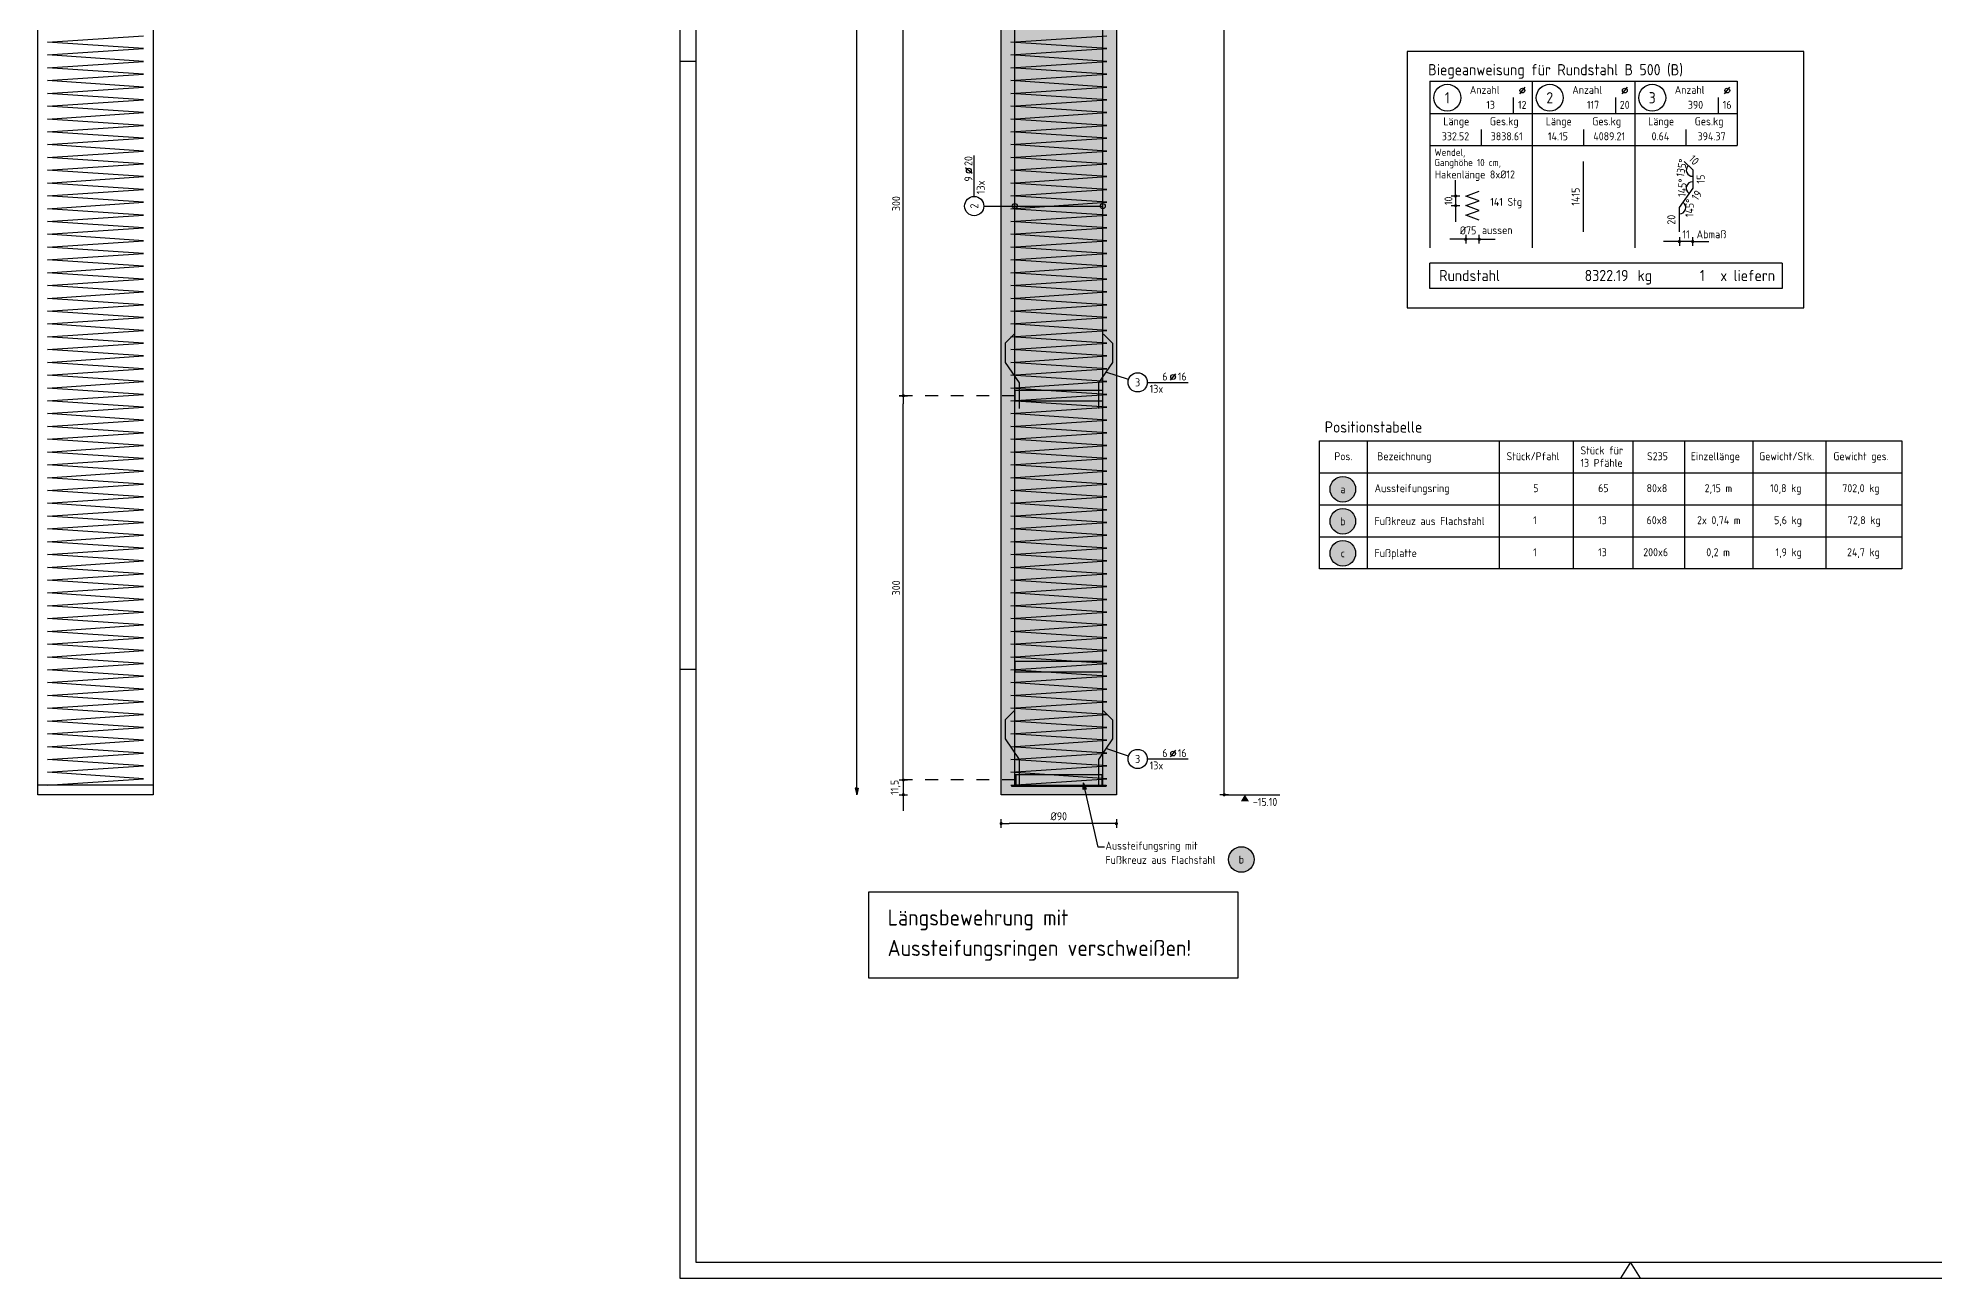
# Model space of a CAD drawing. Extents: x -3.7 to 22.5, y -2.1 to 21.6.
# Drawn here: x -3.71 to 11.1, y 0.57 to 10.25 of the extents above; entities that cross this region are included whole.
import ezdxf
from ezdxf.enums import TextEntityAlignment as Align

# ---------------------------------------------------------------- set-up
doc = ezdxf.new("R2010")
doc.units = 0
doc.header["$LTSCALE"] = 0.25
for name, pattern in [('AUSGEZOGEN', [1000.01, 1000, 0.01]), ('DASHDOT2', [0.5, 0.25, -0.125, 0, -0.125]), ('HIDDEN', [0.375, 0.25, -0.125])]:
    doc.linetypes.add(name, pattern=pattern)
for name, color, linetype in [('ACHSEN', 7, 'Continuous'), ('BETON', 7, 'Continuous'), ('grau_hell', 7, 'Continuous'), ('grau_mittel', 7, 'Continuous'), ('HILFE', 7, 'Continuous'), ('koten', 7, 'Continuous'), ('MASSE', 7, 'Continuous'), ('POS', 7, 'Continuous'), ('RAHMEN', 7, 'Continuous'), ('RND', 7, 'Continuous'), ('RND_BILD', 7, 'Continuous'), ('STAHL', 7, 'Continuous'), ('TEXT', 7, 'Continuous')]:
    doc.layers.add(name, color=color, linetype=linetype)
doc.styles.add('txt', font='isocp.shx')
doc.dimstyles.new('DOT_I', dxfattribs={"dimscale": 0.25, "dimtxt": 0.25, "dimasz": 0.25, "dimexe": 0.1, "dimexo": 0.3, "dimgap": 0.1, "dimtad": 1, "dimdec": 3, "dimzin": 3, "dimtxsty": 'txt', "dimblk": 'DOT', "dimblk1": 'DOT', "dimblk2": 'DOT', "dimsah": 1, "dimcen": 0.1, "dimse1": 1, "dimse2": 1, "dimazin": 0, "dimtfac": 1, "dimtdec": 4, "dimtix": 1, "dimtmove": 2, "dimatfit": 3, "dimfxl": 0, "dimtvp": 1, "dimtolj": 1, "dimtzin": 0, "dimarcsym": 0})

# ---------------------------------------------------------------- blocks, each defined once
blk = doc.blocks.new('DOT')
at = {"layer": 'MASSE', "color": 7, "linetype": 'Continuous'}
for p, q in [((0, 0), (-1, 0)), ((0, 0.54), (0, -0.54))]:
    blk.add_line(p, q, dxfattribs=at)
at = {"layer": 'MASSE', "color": 7, "linetype": 'Continuous', "const_width": 0.2}
blk.add_lwpolyline([(-0.1, 0, 1), (0.1, 0, 1)], format="xyb", close=True, dxfattribs=at)
blk = doc.blocks.new('*D21')
at = {"layer": 'Defpoints', "color": 0, "linetype": 'AUSGEZOGEN', "transparency": 16777216}
for p in [(5.558, 18.644), (5.558, 18.644), (5.558, 4.344)]:
    blk.add_point(p, dxfattribs=at)
at = {"layer": 'MASSE', "color": 0, "linetype": 'AUSGEZOGEN', "lineweight": -2, "transparency": 16777216}
blk.add_line((5.558, 4.407), (5.558, 18.582), dxfattribs=at)
at = {"layer": 'MASSE', "color": 0, "linetype": 'AUSGEZOGEN', "lineweight": -2, "transparency": 16777216, "xscale": 0.0625, "yscale": 0.0625, "zscale": 0.0625}
for p, rotation in [((5.558, 18.644), 90), ((5.558, 4.344), 270)]:
    blk.add_blockref('DOT', p, dxfattribs=dict(at, rotation=rotation))
at = {"layer": 'MASSE', "color": 0, "linetype": 'AUSGEZOGEN', "transparency": 16777216, "insert": (5.502, 11.494), "char_height": 0.0625, "attachment_point": 5, "rotation": 90, "style": 'txt'}
blk.add_mtext('\\A1;1430', dxfattribs=at)
blk = doc.blocks.new('OKRD_U')
at = {"color": 0, "linetype": 'ByBlock'}
blk.add_solid([(-0.125, -0.202), (0.125, -0.202), (0, 0)], dxfattribs=at)
at = {"color": 0, "linetype": 'ByBlock', "style": 'txt'}
blk.add_attdef('OKRD', (0.25, -0.35), '', height=0.25, dxfattribs=at)
blk = doc.blocks.new('Pfeillinie')
at = {"layer": 'TEXT', "linetype": 'Continuous'}
blk.add_hatch(color=7, dxfattribs=at).paths.add_polyline_path([(0, 0), (-0.8, 0.2), (-0.8, 0), (-0.8, -0.2)])
at = {"layer": 'TEXT', "color": 7, "linetype": 'Continuous'}
for p, q in [((-0.8, 0), (-0.8, 0.2)), ((-0.8, 0.2), (0, 0)), ((-0.8, 0), (-0.8, -0.2)), ((-0.8, -0.2), (0, 0))]:
    blk.add_line(p, q, dxfattribs=at)
blk = doc.blocks.new('*D29')
at = {"layer": 'Defpoints', "color": 0, "linetype": 'AUSGEZOGEN', "transparency": 16777216}
for p in [(3.816, 4.119), (3.816, 4.119), (4.716, 4.119)]:
    blk.add_point(p, dxfattribs=at)
at = {"layer": 'MASSE', "color": 0, "linetype": 'AUSGEZOGEN', "lineweight": -2, "transparency": 16777216}
blk.add_line((4.654, 4.119), (3.879, 4.119), dxfattribs=at)
at = {"layer": 'MASSE', "color": 0, "linetype": 'AUSGEZOGEN', "lineweight": -2, "transparency": 16777216, "xscale": 0.0625, "yscale": 0.0625, "zscale": 0.0625, "rotation": 180}
blk.add_blockref('DOT', (3.816, 4.119), dxfattribs=at)
at = {"layer": 'MASSE', "color": 0, "linetype": 'AUSGEZOGEN', "lineweight": -2, "transparency": 16777216, "xscale": 0.0625, "yscale": 0.0625, "zscale": 0.0625}
blk.add_blockref('DOT', (4.716, 4.119), dxfattribs=at)
at = {"layer": 'MASSE', "color": 0, "linetype": 'AUSGEZOGEN', "transparency": 16777216, "insert": (4.266, 4.176), "char_height": 0.0625, "attachment_point": 5, "style": 'txt'}
blk.add_mtext('\\A1;%%C90', dxfattribs=at)
blk = doc.blocks.new('DINA1')
at = {"layer": 'RAHMEN'}
for p, q in [((84.1, 0), (84.1, 59.4)), ((0, 0), (84.1, 0))]:
    blk.add_line(p, q, dxfattribs=at)
at = {"layer": 'RAHMEN', "color": 5}
for p, q in [((83.6, 0.5), (83.6, 58.9)), ((2, 0.5), (83.6, 0.5))]:
    blk.add_line(p, q, dxfattribs=at)
at = {"layer": 'RAHMEN', "color": 7, "linetype": 'Continuous'}
for p, q in [((84.1, 30.01), (83.6, 29.7)), ((83.6, 29.7), (84.1, 29.39))]:
    blk.add_line(p, q, dxfattribs=at)
at = {"layer": 'RAHMEN', "color": 7}
for p, q in [((46.1, 0), (46.1, 0.5)), ((65.1, 0.5), (65.1, 0))]:
    blk.add_line(p, q, dxfattribs=at)
blk = doc.blocks.new('RND_LEI')
at = {"layer": 'RND', "color": 7, "linetype": 'Continuous'}
blk.add_line((1.022, 0.066), (1.19, 0.27), dxfattribs=at)
for centre, radius in [((0, 0), 0.3), ((1.106, 0.168), 0.075)]:
    blk.add_circle(centre, radius, dxfattribs=at)
at = {"layer": 'RND', "color": 7, "linetype": 'Continuous', "style": 'txt'}
blk.add_attdef('POSL', text='', height=0.25, dxfattribs=at).set_placement((0, 0), align=Align.MIDDLE)
blk.add_attdef('ANZ', text='', height=0.25, dxfattribs=at).set_placement((0.931, 0.057), align=Align.RIGHT)
for tag, p in [('DUM', (1.253, 0.057)), ('ABSTD', (1.674, 0.057)), ('POSTXT', (0.374, -0.327))]:
    blk.add_attdef(tag, p, '', height=0.25, dxfattribs=at)
blk = doc.blocks.new('*D33')
at = {"layer": 'Defpoints', "color": 0, "linetype": 'AUSGEZOGEN', "transparency": 16777216}
for p in [(3.052, 4.459), (3.052, 4.344), (3.052, 4.344)]:
    blk.add_point(p, dxfattribs=at)
at = {"layer": 'MASSE', "color": 0, "linetype": 'AUSGEZOGEN', "lineweight": -2, "transparency": 16777216}
for p, q in [((3.052, 4.522), (3.052, 4.584)), ((3.052, 4.459), (3.052, 4.344)), ((3.052, 4.282), (3.052, 4.219))]:
    blk.add_line(p, q, dxfattribs=at)
at = {"layer": 'MASSE', "color": 0, "linetype": 'AUSGEZOGEN', "lineweight": -2, "transparency": 16777216, "xscale": 0.0625, "yscale": 0.0625, "zscale": 0.0625}
for p, rotation in [((3.052, 4.459), 270), ((3.052, 4.344), 90)]:
    blk.add_blockref('DOT', p, dxfattribs=dict(at, rotation=rotation))
at = {"layer": 'MASSE', "color": 0, "linetype": 'AUSGEZOGEN', "transparency": 16777216, "insert": (2.991, 4.402), "char_height": 0.0625, "attachment_point": 5, "rotation": 90, "style": 'txt'}
blk.add_mtext('\\A1;11,5', dxfattribs=at)
blk = doc.blocks.new('*D34')
at = {"layer": 'Defpoints', "color": 0, "linetype": 'AUSGEZOGEN', "transparency": 16777216}
for p in [(3.052, 7.459), (3.052, 7.459), (3.052, 4.459)]:
    blk.add_point(p, dxfattribs=at)
at = {"layer": 'MASSE', "color": 0, "linetype": 'AUSGEZOGEN', "lineweight": -2, "transparency": 16777216}
blk.add_line((3.052, 4.522), (3.052, 7.397), dxfattribs=at)
at = {"layer": 'MASSE', "color": 0, "linetype": 'AUSGEZOGEN', "lineweight": -2, "transparency": 16777216, "xscale": 0.0625, "yscale": 0.0625, "zscale": 0.0625}
for p, rotation in [((3.052, 7.459), 90), ((3.052, 4.459), 270)]:
    blk.add_blockref('DOT', p, dxfattribs=dict(at, rotation=rotation))
at = {"layer": 'MASSE', "color": 0, "linetype": 'AUSGEZOGEN', "transparency": 16777216, "insert": (2.996, 5.959), "char_height": 0.0625, "attachment_point": 5, "rotation": 90, "style": 'txt'}
blk.add_mtext('\\A1;300', dxfattribs=at)
blk = doc.blocks.new('*D35')
at = {"layer": 'Defpoints', "color": 0, "linetype": 'AUSGEZOGEN', "transparency": 16777216}
for p in [(3.052, 10.459), (3.052, 10.459), (3.052, 7.459)]:
    blk.add_point(p, dxfattribs=at)
at = {"layer": 'MASSE', "color": 0, "linetype": 'AUSGEZOGEN', "lineweight": -2, "transparency": 16777216}
blk.add_line((3.052, 7.522), (3.052, 10.397), dxfattribs=at)
at = {"layer": 'MASSE', "color": 0, "linetype": 'AUSGEZOGEN', "lineweight": -2, "transparency": 16777216, "xscale": 0.0625, "yscale": 0.0625, "zscale": 0.0625}
for p, rotation in [((3.052, 10.459), 90), ((3.052, 7.459), 270)]:
    blk.add_blockref('DOT', p, dxfattribs=dict(at, rotation=rotation))
at = {"layer": 'MASSE', "color": 0, "linetype": 'AUSGEZOGEN', "transparency": 16777216, "insert": (2.996, 8.959), "char_height": 0.0625, "attachment_point": 5, "rotation": 90, "style": 'txt'}
blk.add_mtext('\\A1;300', dxfattribs=at)
blk = doc.blocks.new('RND_LIS2')
at = {"layer": 'RND', "color": 3, "linetype": 'Continuous'}
for p, q in [((0, 0), (0, -5.2)), ((0, 0), (3.2, 0)), ((3.2, 0), (3.2, -2)), ((2.6, -0.503), (2.6, -1)), ((0, -1), (3.2, -1)), ((1.6, -1.503), (1.6, -2)), ((0, -2), (3.2, -2))]:
    blk.add_line(p, q, dxfattribs=at)
at = {"layer": 'RND', "color": 7, "linetype": 'Continuous'}
blk.add_line((2.805, -0.39), (2.973, -0.186), dxfattribs=at)
at = {"layer": 'RND', "color": 1, "linetype": 'Continuous'}
blk.add_circle((0.545, -0.513), 0.42, dxfattribs=at)
at = {"layer": 'RND', "color": 7, "linetype": 'Continuous'}
blk.add_circle((2.889, -0.288), 0.075, dxfattribs=at)
at = {"layer": 'RND', "color": 7, "linetype": 'Continuous', "style": 'txt'}
for s, p in [('Anzahl', (1.249, -0.391)), ('Länge', (0.42, -1.373)), ('Ges.kg', (1.872, -1.373))]:
    blk.add_text(s, height=0.25, dxfattribs=at).set_placement(p)
at = {"layer": 'RND', "color": 1, "linetype": 'Continuous', "style": 'txt'}
blk.add_attdef('POS1', text='', height=0.35, dxfattribs=at).set_placement((0.545, -0.513), align=Align.MIDDLE)
at = {"layer": 'RND', "color": 7, "linetype": 'Continuous', "style": 'txt'}
for tag, p in [('STK1', (1.897, -0.859)), ('DS1', (2.885, -0.859)), ('LANG1', (0.8, -1.841)), ('GEW', (2.4, -1.841))]:
    blk.add_attdef(tag, text='', height=0.25, dxfattribs=at).set_placement(p, align=Align.CENTER)
blk = doc.blocks.new('*D41')
at = {"layer": 'Defpoints', "color": 0, "linetype": 'AUSGEZOGEN', "transparency": 16777216}
for p in [(9.181, 9.186), (9.182, 9.255), (9.216, 9.222), (9.216, 9.151)]:
    blk.add_point(p, dxfattribs=at)
at = {"layer": 'RND_BILD', "color": 0, "linetype": 'AUSGEZOGEN', "lineweight": -2, "transparency": 16777216}
blk.add_arc((9.216, 9.222), 0.05, 135, 270, dxfattribs=at)
at = {"layer": 'RND_BILD', "color": 0, "linetype": 'AUSGEZOGEN', "transparency": 16777216, "insert": (9.129, 9.238), "char_height": 0.0625, "attachment_point": 5, "rotation": 79.6839, "style": 'txt'}
blk.add_mtext('\\A1;135°', dxfattribs=at)
blk = doc.blocks.new('*D42')
at = {"layer": 'Defpoints', "color": 0, "linetype": 'AUSGEZOGEN', "transparency": 16777216}
for p in [(9.178, 9.113), (9.216, 9.151), (9.216, 9.08), (9.164, 9.004)]:
    blk.add_point(p, dxfattribs=at)
at = {"layer": 'RND_BILD', "color": 0, "linetype": 'AUSGEZOGEN', "lineweight": -2, "transparency": 16777216}
blk.add_arc((9.216, 9.08), 0.05, 90, 235.4915, dxfattribs=at)
at = {"layer": 'RND_BILD', "color": 0, "linetype": 'AUSGEZOGEN', "transparency": 16777216, "insert": (9.134, 9.083), "char_height": 0.0625, "attachment_point": 5, "rotation": 87.5174, "style": 'txt'}
blk.add_mtext('\\A1;145°', dxfattribs=at)
blk = doc.blocks.new('*D43')
at = {"layer": 'Defpoints', "color": 0, "linetype": 'AUSGEZOGEN', "transparency": 16777216}
for p in [(9.112, 8.928), (9.149, 8.895), (9.164, 9.004), (9.112, 8.833)]:
    blk.add_point(p, dxfattribs=at)
at = {"layer": 'RND_BILD', "color": 0, "linetype": 'AUSGEZOGEN', "lineweight": -2, "transparency": 16777216}
blk.add_arc((9.112, 8.928), 0.05, 270, 55.4915, dxfattribs=at)
at = {"layer": 'RND_BILD', "color": 0, "linetype": 'AUSGEZOGEN', "transparency": 16777216, "insert": (9.192, 8.925), "char_height": 0.0625, "attachment_point": 5, "rotation": 87.7305, "style": 'txt'}
blk.add_mtext('\\A1;145°', dxfattribs=at)
blk = doc.blocks.new('*D45')
at = {"layer": 'Defpoints', "color": 0, "linetype": 'AUSGEZOGEN', "transparency": 16777216}
for p in [(7.444, 8.681), (7.444, 8.681), (7.549, 8.681)]:
    blk.add_point(p, dxfattribs=at)
at = {"layer": 'MASSE', "color": 0, "linetype": 'AUSGEZOGEN', "lineweight": -2, "transparency": 16777216}
for p, q in [((7.381, 8.681), (7.319, 8.681)), ((7.549, 8.681), (7.444, 8.681)), ((7.611, 8.681), (7.674, 8.681))]:
    blk.add_line(p, q, dxfattribs=at)
at = {"layer": 'MASSE', "color": 0, "linetype": 'AUSGEZOGEN', "lineweight": -2, "transparency": 16777216, "xscale": 0.0625, "yscale": 0.0625, "zscale": 0.0625}
blk.add_blockref('DOT', (7.444, 8.681), dxfattribs=at)
at = {"layer": 'MASSE', "color": 0, "linetype": 'AUSGEZOGEN', "lineweight": -2, "transparency": 16777216, "xscale": 0.0625, "yscale": 0.0625, "zscale": 0.0625, "rotation": 180}
blk.add_blockref('DOT', (7.549, 8.681), dxfattribs=at)
at = {"layer": 'MASSE', "color": 0, "linetype": 'AUSGEZOGEN', "transparency": 16777216, "insert": (7.462, 8.75), "char_height": 0.0625, "attachment_point": 5, "style": 'txt'}
blk.add_mtext('\\A1;%%C75', dxfattribs=at)
blk = doc.blocks.new('*D46')
at = {"layer": 'Defpoints', "color": 0, "linetype": 'AUSGEZOGEN', "transparency": 16777216}
for p in [(7.365, 9.018), (7.365, 8.943), (7.365, 8.943)]:
    blk.add_point(p, dxfattribs=at)
at = {"layer": 'MASSE', "color": 0, "linetype": 'AUSGEZOGEN', "lineweight": -2, "transparency": 16777216}
for p, q in [((7.365, 9.081), (7.365, 9.143)), ((7.365, 9.018), (7.365, 8.943)), ((7.365, 8.881), (7.365, 8.818))]:
    blk.add_line(p, q, dxfattribs=at)
at = {"layer": 'MASSE', "color": 0, "linetype": 'AUSGEZOGEN', "lineweight": -2, "transparency": 16777216, "xscale": 0.0625, "yscale": 0.0625, "zscale": 0.0625}
for p, rotation in [((7.365, 9.018), 270), ((7.365, 8.943), 90)]:
    blk.add_blockref('DOT', p, dxfattribs=dict(at, rotation=rotation))
at = {"layer": 'MASSE', "color": 0, "linetype": 'AUSGEZOGEN', "transparency": 16777216, "insert": (7.309, 8.981), "char_height": 0.0625, "attachment_point": 5, "rotation": 90, "style": 'txt'}
blk.add_mtext('\\A1;10', dxfattribs=at)
blk = doc.blocks.new('*D47')
at = {"layer": 'Defpoints', "color": 0, "linetype": 'AUSGEZOGEN', "transparency": 16777216}
for p in [(9.112, 8.663), (9.112, 8.663), (9.216, 8.663)]:
    blk.add_point(p, dxfattribs=at)
at = {"layer": 'MASSE', "color": 0, "linetype": 'AUSGEZOGEN', "lineweight": -2, "transparency": 16777216}
for p, q in [((9.049, 8.663), (8.987, 8.663)), ((9.216, 8.663), (9.112, 8.663)), ((9.278, 8.663), (9.341, 8.663))]:
    blk.add_line(p, q, dxfattribs=at)
at = {"layer": 'MASSE', "color": 0, "linetype": 'AUSGEZOGEN', "lineweight": -2, "transparency": 16777216, "xscale": 0.0625, "yscale": 0.0625, "zscale": 0.0625}
blk.add_blockref('DOT', (9.112, 8.663), dxfattribs=at)
at = {"layer": 'MASSE', "color": 0, "linetype": 'AUSGEZOGEN', "lineweight": -2, "transparency": 16777216, "xscale": 0.0625, "yscale": 0.0625, "zscale": 0.0625, "rotation": 180}
blk.add_blockref('DOT', (9.216, 8.663), dxfattribs=at)
at = {"layer": 'MASSE', "color": 0, "linetype": 'AUSGEZOGEN', "transparency": 16777216, "insert": (9.164, 8.719), "char_height": 0.0625, "attachment_point": 5, "style": 'txt'}
blk.add_mtext('\\A1;11', dxfattribs=at)
blk = doc.blocks.new('pos_ausz')
at = {"layer": 'grau_hell', "true_color": 0xfcfcfc}
blk.add_hatch(color=7, dxfattribs=at).paths.add_polyline_path([(-0.4, 0, 1), (0.4, 0, 1)])
at = {"layer": 'POS', "color": 1, "linetype": 'Continuous'}
blk.add_circle((0, 0), 0.4, dxfattribs=at)
at = {"layer": 'POS', "color": 7, "linetype": 'Continuous', "style": 'txt'}
blk.add_attdef('POSNAME', text='', height=0.25, dxfattribs=at).set_placement((0, 0), align=Align.MIDDLE)
blk.add_attdef('POSABM', (0.6, 0.05), '', height=0.25, dxfattribs=at)
blk = doc.blocks.new('RND_SUM')
at = {"layer": 'RND', "color": 5, "linetype": 'Continuous'}
for p, q in [((0, 0), (0, 0.8)), ((11, 0.8), (0, 0.8)), ((11, 0.8), (11, 0)), ((11, 0), (0, 0))]:
    blk.add_line(p, q, dxfattribs=at)
at = {"layer": 'RND', "color": 1, "linetype": 'Continuous', "style": 'txt'}
for s, p in [('Rundstahl', (0.292, 0.235)), ('kg', (6.483, 0.235))]:
    blk.add_text(s, height=0.35, dxfattribs=at).set_placement(p)
blk.add_text('x liefern', height=0.35, dxfattribs=at).set_placement((10.784, 0.235), align=Align.RIGHT)
for tag, p in [('RND-S', (6.203, 0.235)), ('RND-Z', (8.59, 0.235))]:
    blk.add_attdef(tag, text='', height=0.35, dxfattribs=at).set_placement(p, align=Align.RIGHT)

msp = doc.modelspace()

# ---------------------------------------------------------------- hatches: boundary and pattern name
at = {"layer": 'grau_mittel'}
msp.add_hatch(color=61, dxfattribs=at).paths.add_polyline_path([(4.7161, 18.6444), (3.8161, 18.6444), (3.8161, 4.3444), (4.7161, 4.3444)])

# ---------------------------------------------------------------- linework, layer by layer
at = {"layer": 'ACHSEN', "color": 102, "linetype": 'DASHDOT2'}
for p, q in [((3.9231, 7.4594), (3.0518, 7.4594)), ((3.9231, 4.4594), (3.0518, 4.4594))]:
    msp.add_line(p, q, dxfattribs=at)
at = {"layer": 'BETON', "color": 6, "linetype": 'AUSGEZOGEN'}
for p, q in [((-3.7058, 4.3444), (-3.7058, 18.6444)), ((-2.8058, 18.6444), (-2.8058, 4.3444)), ((3.8161, 4.3444), (3.8161, 18.6444)), ((4.7161, 18.6444), (4.7161, 4.3444)), ((-2.8058, 4.4194), (-3.7058, 4.4194)), ((-2.8058, 4.3444), (-3.7058, 4.3444)), ((4.7161, 4.3444), (3.8161, 4.3444))]:
    msp.add_line(p, q, dxfattribs=at)
at = {"layer": 'HILFE', "color": 102, "linetype": 'AUSGEZOGEN'}
for p, q in [((6.6739, 7.1081), (6.6739, 6.1081)), ((7.704, 7.1081), (7.704, 6.1081)), ((8.2815, 7.1081), (8.2815, 6.1081)), ((8.7487, 7.1081), (8.7487, 6.1081)), ((9.152, 7.1081), (9.152, 6.1081)), ((9.6862, 7.1081), (9.6862, 6.1081)), ((10.2561, 7.1081), (10.2561, 6.1081)), ((6.302, 6.8581), (10.8489, 6.8581)), ((6.302, 6.6081), (10.8489, 6.6081)), ((6.302, 6.3581), (10.8489, 6.3581)), ((4.5724, 3.9346), (4.4578, 4.4368)), ((5.5585, 4.3444), (5.992, 4.3444)), ((4.6229, 3.9346), (4.5724, 3.9346))]:
    msp.add_line(p, q, dxfattribs=at)
msp.add_lwpolyline([(6.302, 7.1081), (10.8489, 7.1081), (10.8489, 6.1081), (6.302, 6.1081)], close=True, dxfattribs=at)
at = {"layer": 'POS', "color": 1, "linetype": 'AUSGEZOGEN'}
for centre in [(6.4842, 6.7292), (6.4842, 6.4792), (6.4842, 6.2292), (5.6917, 3.8385)]:
    msp.add_circle(centre, 0.1, dxfattribs=at)
at = {"layer": 'RND', "color": 7, "linetype": 'AUSGEZOGEN'}
for p, q in [((3.6058, 9.0148), (3.6058, 9.3348)), ((4.9572, 7.5635), (5.2772, 7.5635)), ((4.9572, 4.6235), (5.2772, 4.6235))]:
    msp.add_line(p, q, dxfattribs=at)
at = {"layer": 'RND', "color": 1, "linetype": 'AUSGEZOGEN'}
for p, q in [((7.4436, 9.0182), (7.5486, 9.0557)), ((7.5486, 8.9807), (7.4436, 9.0182)), ((7.4436, 8.9432), (7.5486, 8.9807)), ((7.5486, 8.9057), (7.4436, 8.9432)), ((7.4436, 8.8682), (7.5486, 8.9057)), ((7.5486, 8.8307), (7.4436, 8.8682))]:
    msp.add_line(p, q, dxfattribs=at)
at = {"layer": 'RND', "color": 102, "linetype": 'AUSGEZOGEN'}
for p, q in [((3.6808, 8.9398), (4.6091, 8.9398)), ((4.8107, 7.586), (4.6343, 7.644)), ((4.8107, 4.646), (4.6343, 4.704))]:
    msp.add_line(p, q, dxfattribs=at)
msp.add_lwpolyline([(2.6879, 4.3444), (2.6879, 18.6444)], dxfattribs=at)
at = {"layer": 'RND', "color": 1, "linetype": 'AUSGEZOGEN'}
for points in [[(3.9231, 4.4194), (3.9231, 18.5694)], [(4.6091, 4.4194), (4.6091, 18.5694)], [(-3.6308, 4.4194), (-2.8808, 4.4694), (-3.6308, 4.5194), (-2.8808, 4.5694), (-3.6308, 4.6194), (-2.8808, 4.6694), (-3.6308, 4.7194), (-2.8808, 4.7694), (-3.6308, 4.8194), (-2.8808, 4.8694), (-3.6308, 4.9194), (-2.8808, 4.9694), (-3.6308, 5.0194), (-2.8808, 5.0694), (-3.6308, 5.1194), (-2.8808, 5.1694), (-3.6308, 5.2194), (-2.8808, 5.2694), (-3.6308, 5.3194), (-2.8808, 5.3694), (-3.6308, 5.4194), (-2.8808, 5.4694), (-3.6308, 5.5194), (-2.8808, 5.5694), (-3.6308, 5.6194), (-2.8808, 5.6694), (-3.6308, 5.7194), (-2.8808, 5.7694), (-3.6308, 5.8194), (-2.8808, 5.8694), (-3.6308, 5.9194), (-2.8808, 5.9694), (-3.6308, 6.0194), (-2.8808, 6.0694), (-3.6308, 6.1194), (-2.8808, 6.1694), (-3.6308, 6.2194), (-2.8808, 6.2694), (-3.6308, 6.3194), (-2.8808, 6.3694), (-3.6308, 6.4194), (-2.8808, 6.4694), (-3.6308, 6.5194), (-2.8808, 6.5694), (-3.6308, 6.6194), (-2.8808, 6.6694), (-3.6308, 6.7194), (-2.8808, 6.7694), (-3.6308, 6.8194), (-2.8808, 6.8694), (-3.6308, 6.9194), (-2.8808, 6.9694), (-3.6308, 7.0194), (-2.8808, 7.0694), (-3.6308, 7.1194), (-2.8808, 7.1694), (-3.6308, 7.2194), (-2.8808, 7.2694), (-3.6308, 7.3194), (-2.8808, 7.3694), (-3.6308, 7.4194), (-2.8808, 7.4694), (-3.6308, 7.5194), (-2.8808, 7.5694), (-3.6308, 7.6194), (-2.8808, 7.6694), (-3.6308, 7.7194), (-2.8808, 7.7694), (-3.6308, 7.8194), (-2.8808, 7.8694), (-3.6308, 7.9194), (-2.8808, 7.9694), (-3.6308, 8.0194), (-2.8808, 8.0694), (-3.6308, 8.1194), (-2.8808, 8.1694), (-3.6308, 8.2194), (-2.8808, 8.2694), (-3.6308, 8.3194), (-2.8808, 8.3694), (-3.6308, 8.4194), (-2.8808, 8.4694), (-3.6308, 8.5194), (-2.8808, 8.5694), (-3.6308, 8.6194), (-2.8808, 8.6694), (-3.6308, 8.7194), (-2.8808, 8.7694), (-3.6308, 8.8194), (-2.8808, 8.8694), (-3.6308, 8.9194), (-2.8808, 8.9694), (-3.6308, 9.0194), (-2.8808, 9.0694), (-3.6308, 9.1194), (-2.8808, 9.1694), (-3.6308, 9.2194), (-2.8808, 9.2694), (-3.6308, 9.3194), (-2.8808, 9.3694), (-3.6308, 9.4194), (-2.8808, 9.4694), (-3.6308, 9.5194), (-2.8808, 9.5694), (-3.6308, 9.6194), (-2.8808, 9.6694), (-3.6308, 9.7194), (-2.8808, 9.7694), (-3.6308, 9.8194), (-2.8808, 9.8694), (-3.6308, 9.9194), (-2.8808, 9.9694), (-3.6308, 10.0194), (-2.8808, 10.0694), (-3.6308, 10.1194), (-2.8808, 10.1694), (-3.6308, 10.2194), (-2.8808, 10.2694)], [(3.8911, 4.4194), (4.6411, 4.4694), (3.8911, 4.5194), (4.6411, 4.5694), (3.8911, 4.6194), (4.6411, 4.6694), (3.8911, 4.7194), (4.6411, 4.7694), (3.8911, 4.8194), (4.6411, 4.8694), (3.8911, 4.9194), (4.6411, 4.9694), (3.8911, 5.0194), (4.6411, 5.0694), (3.8911, 5.1194), (4.6411, 5.1694), (3.8911, 5.2194), (4.6411, 5.2694), (3.8911, 5.3194), (4.6411, 5.3694), (3.8911, 5.4194), (4.6411, 5.4694), (3.8911, 5.5194), (4.6411, 5.5694), (3.8911, 5.6194), (4.6411, 5.6694), (3.8911, 5.7194), (4.6411, 5.7694), (3.8911, 5.8194), (4.6411, 5.8694), (3.8911, 5.9194), (4.6411, 5.9694), (3.8911, 6.0194), (4.6411, 6.0694), (3.8911, 6.1194), (4.6411, 6.1694), (3.8911, 6.2194), (4.6411, 6.2694), (3.8911, 6.3194), (4.6411, 6.3694), (3.8911, 6.4194), (4.6411, 6.4694), (3.8911, 6.5194), (4.6411, 6.5694), (3.8911, 6.6194), (4.6411, 6.6694), (3.8911, 6.7194), (4.6411, 6.7694), (3.8911, 6.8194), (4.6411, 6.8694), (3.8911, 6.9194), (4.6411, 6.9694), (3.8911, 7.0194), (4.6411, 7.0694), (3.8911, 7.1194), (4.6411, 7.1694), (3.8911, 7.2194), (4.6411, 7.2694), (3.8911, 7.3194), (4.6411, 7.3694), (3.8911, 7.4194), (4.6411, 7.4694), (3.891, 7.5194), (4.641, 7.5694), (3.891, 7.6194), (4.641, 7.6694), (3.891, 7.7194), (4.641, 7.7694), (3.891, 7.8194), (4.641, 7.8694), (3.891, 7.9194), (4.641, 7.9694), (3.891, 8.0194), (4.641, 8.0694), (3.891, 8.1194), (4.641, 8.1694), (3.891, 8.2194), (4.641, 8.2694), (3.891, 8.3194), (4.641, 8.3694), (3.891, 8.4194), (4.641, 8.4694), (3.891, 8.5194), (4.641, 8.5694), (3.891, 8.6194), (4.641, 8.6694), (3.891, 8.7194), (4.641, 8.7694), (3.891, 8.8194), (4.641, 8.8694), (3.891, 8.9194), (4.641, 8.9694), (3.891, 9.0194), (4.641, 9.0694), (3.891, 9.1194), (4.641, 9.1694), (3.891, 9.2194), (4.641, 9.2694), (3.891, 9.3194), (4.641, 9.3694), (3.891, 9.4194), (4.641, 9.4694), (3.891, 9.5194), (4.641, 9.5694), (3.891, 9.6194), (4.641, 9.6694), (3.891, 9.7194), (4.641, 9.7694), (3.891, 9.8194), (4.641, 9.8694), (3.891, 9.9194), (4.641, 9.9694), (3.891, 10.0194), (4.641, 10.0694), (3.891, 10.1194), (4.641, 10.1694), (3.891, 10.2194), (4.641, 10.2694)], [(3.9168, 7.9401), (3.8461, 7.8694), (3.8461, 7.7194), (3.9561, 7.5594), (3.9561, 7.3594)], [(4.6154, 7.9401), (4.6861, 7.8694), (4.6861, 7.7194), (4.5761, 7.5594), (4.5761, 7.3594)], [(3.9168, 5.0001), (3.8461, 4.9294), (3.8461, 4.7794), (3.9561, 4.6194), (3.9561, 4.4194)], [(4.6154, 5.0001), (4.6861, 4.9294), (4.6861, 4.7794), (4.5761, 4.6194), (4.5761, 4.4194)]]:
    msp.add_lwpolyline(points, dxfattribs=at)
at = {"layer": 'RND', "color": 7, "linetype": 'AUSGEZOGEN'}
for centre in [(3.9231, 8.9398), (4.6091, 8.9398)]:
    msp.add_circle(centre, 0.02, dxfattribs=at)
at = {"layer": 'RND_BILD', "color": 1, "linetype": 'AUSGEZOGEN'}
for points in [[(8.3638, 8.7387), (8.3638, 9.2887)], [(9.1489, 9.2887), (9.2159, 9.2217), (9.2159, 9.0796), (9.1117, 8.9281), (9.1117, 8.7387)]]:
    msp.add_lwpolyline(points, dxfattribs=at)
at = {"layer": 'STAHL', "color": 102, "linetype": 'AUSGEZOGEN'}
for p, q in [((3.9311, 4.4994), (3.9311, 4.4194)), ((4.6011, 4.4994), (4.6011, 4.4194)), ((3.8961, 4.4194), (3.8961, 4.4114)), ((3.8961, 4.4194), (4.6361, 4.4194)), ((3.8961, 4.4114), (4.6361, 4.4114)), ((4.6361, 4.4194), (4.6361, 4.4114))]:
    msp.add_line(p, q, dxfattribs=at)
for points in [[(3.9231, 7.4194), (4.6091, 7.4194), (4.6091, 7.4994), (3.9231, 7.4994)], [(3.9231, 5.3044), (4.6091, 5.3044), (4.6091, 5.3844), (3.9231, 5.3844)], [(3.9231, 4.4194), (4.6091, 4.4194), (4.6091, 4.4994), (3.9231, 4.4994)]]:
    msp.add_lwpolyline(points, close=True, dxfattribs=at)
at = {"layer": 'TEXT', "color": 1, "linetype": 'AUSGEZOGEN'}
msp.add_lwpolyline([(6.9873, 8.1463), (10.0847, 8.1463), (10.0847, 10.1456), (6.9873, 10.1456)], close=True, dxfattribs=at)
at = {"layer": 'TEXT', "color": 6, "linetype": 'AUSGEZOGEN'}
msp.add_lwpolyline([(2.7794, 2.9159), (5.6672, 2.9159), (5.6672, 3.584), (2.7794, 3.584)], close=True, dxfattribs=at)

# ---------------------------------------------------------------- block references
at = {"layer": 'koten', "color": 7, "linetype": 'AUSGEZOGEN', "xscale": 0.25, "yscale": 0.25, "zscale": 0.25}
msp.add_blockref('OKRD_U', (5.7192, 4.3444), dxfattribs=at).add_auto_attribs({'OKRD': '-15.10'})
at = {"layer": 'POS', "color": 7, "linetype": 'AUSGEZOGEN', "xscale": 0.25, "yscale": 0.25, "zscale": 0.25}
for p, values in [((6.4842, 6.7292), {'POSNAME': 'a'}), ((6.4842, 6.4792), {'POSNAME': 'b'}), ((6.4842, 6.2292), {'POSNAME': 'c'}), ((5.6917, 3.8385), {'POSNAME': 'b'})]:
    msp.add_blockref('pos_ausz', p, dxfattribs=at).add_auto_attribs(values)
at = {"layer": 'RAHMEN', "color": 102, "linetype": 'HIDDEN', "xscale": 0.25, "yscale": 0.25, "zscale": 0.25, "rotation": 270}
msp.add_blockref('DINA1', (1.3057, 21.5959), dxfattribs=at)
at = {"layer": 'RND', "color": 7, "linetype": 'AUSGEZOGEN', "xscale": 0.25, "yscale": 0.25, "zscale": 0.25, "rotation": 90}
msp.add_blockref('RND_LEI', (3.6058, 8.9398), dxfattribs=at).add_auto_attribs({'POSL': '2', 'DUM': '20', 'ANZ': '9', 'POSTXT': '13x'})
at = {"layer": 'RND', "color": 7, "linetype": 'AUSGEZOGEN', "xscale": 0.25, "yscale": 0.25, "zscale": 0.25}
for p in [(4.8822, 7.5635), (4.8822, 4.6235)]:
    msp.add_blockref('RND_LEI', p, dxfattribs=at).add_auto_attribs({'POSL': '3', 'DUM': '16', 'ANZ': '6', 'POSTXT': '13x'})
at = {"layer": 'RND', "color": 102, "linetype": 'AUSGEZOGEN', "xscale": 0.0625, "yscale": 0.0625, "zscale": 0.0625}
for p, rotation in [((2.6879, 4.3444), 270), ((4.4578, 4.4368), 102.8497834307456)]:
    msp.add_blockref('Pfeillinie', p, dxfattribs=dict(at, rotation=rotation))
at = {"layer": 'RND_BILD', "color": 6, "linetype": 'AUSGEZOGEN', "xscale": 0.25, "yscale": 0.25, "zscale": 0.25}
msp.add_blockref('RND_LIS2', (7.1638, 9.9137), dxfattribs=at).add_auto_attribs({'POS1': '1', 'STK1': '13', 'DS1': '12', 'LANG1': '332.52', 'GEW': '3838.61'})
at = {"layer": 'RND_BILD', "color": 7, "linetype": 'AUSGEZOGEN', "xscale": 0.25, "yscale": 0.25, "zscale": 0.25}
for name, p, values in [('RND_LIS2', (7.9638, 9.9137), {'POS1': '2', 'STK1': '117', 'DS1': '20', 'LANG1': '14.15', 'GEW': '4089.21'}), ('RND_LIS2', (8.7638, 9.9137), {'POS1': '3', 'STK1': '390', 'DS1': '16', 'LANG1': '0.64', 'GEW': '394.37'}), ('RND_SUM', (7.1638, 8.2952), {'RND-S': '8322.19', 'RND-Z': '1'})]:
    msp.add_blockref(name, p, dxfattribs=at).add_auto_attribs(values)

# ---------------------------------------------------------------- texts
at = {"layer": 'RND', "color": 7, "linetype": 'AUSGEZOGEN', "style": 'txt'}
for s, p in [('Wendel, ', (7.1995, 9.3317)), ('Ganghöhe 10 cm,', (7.1995, 9.2515))]:
    msp.add_text(s, height=0.05625, dxfattribs=at).set_placement(p)
at = {"layer": 'RND_BILD', "color": 7, "linetype": 'AUSGEZOGEN', "style": 'txt'}
for s, rotation, p in [('10', 315, (9.2266, 9.2994)), ('1415', 90, (8.3013, 9.0137)), ('19', 55.49148, (9.2476, 9.024)), ('15', 90, (9.2784, 9.1507)), ('20', 90, (9.0492, 8.8334))]:
    msp.add_text(s, height=0.063, rotation=rotation, dxfattribs=at).set_placement(p, align=Align.MIDDLE)
for s, p in [('Hakenlänge 8x%%C12', (7.2028, 9.1553)), ('141 Stg', (7.6354, 8.9412))]:
    msp.add_text(s, height=0.0625, dxfattribs=at).set_placement(p)
at = {"layer": 'TEXT', "color": 1, "linetype": 'AUSGEZOGEN', "style": 'txt'}
for s, p in [('Biegeanweisung für Rundstahl B 500 (B)', (7.1505, 9.9609)), ('Positionstabelle', (6.3425, 7.1713))]:
    msp.add_text(s, height=0.0875, dxfattribs=at).set_placement(p)
at = {"layer": 'TEXT', "color": 7, "linetype": 'AUSGEZOGEN', "style": 'txt'}
for s, p in [('aussen', (7.571, 8.721)), ('Abmaß', (9.2469, 8.6884)), ('Pos.', (6.418, 6.9556)), ('Bezeichnung', (6.7529, 6.9556)), ('Stück/Pfahl', (7.7624, 6.9556)), ('13 Pfähle', (8.3399, 6.904)), ('Stück für', (8.3399, 7.0013)), ('S235', (8.8596, 6.9556)), ('Einzellänge', (9.201, 6.9556)), ('Gewicht/Stk.', (9.7345, 6.9556)), ('Gewicht ges.', (10.3143, 6.9556)), ('Aussteifungsring', (6.732, 6.7062)), ('5', (7.9707, 6.7062)), ('65', (8.4776, 6.7062)), ('80x8', (8.8562, 6.7062)), ('2,15 m', (9.3095, 6.7062)), ('10,8 kg', (9.8206, 6.7062)), ('702,0 kg', (10.3844, 6.7062)), ('1', (7.9707, 6.4562)), ('13', (8.4776, 6.4562)), ('60x8', (8.856, 6.4562)), ('2x 0,74 m', (9.2501, 6.4562)), ('5,6 kg', (9.8514, 6.4562)), ('72,8 kg', (10.4275, 6.4562)), ('Fußkreuz aus Flachstahl', (6.7319, 6.4496)), ('Fußplatte', (6.7319, 6.1996)), ('1', (7.9707, 6.2062)), ('13', (8.4776, 6.2062)), ('200x6', (8.8298, 6.2062)), ('0,2 m', (9.3223, 6.2062)), ('1,9 kg', (9.863, 6.2062)), ('24,7 kg', (10.4216, 6.2062)), ('Aussteifungsring mit', (4.6305, 3.9158)), ('Fußkreuz aus Flachstahl', (4.6305, 3.8043))]:
    msp.add_text(s, height=0.0625, dxfattribs=at).set_placement(p)
at = {"layer": 'TEXT', "color": 6, "linetype": 'AUSGEZOGEN', "style": 'txt'}
for s, p in [('Längsbewehrung mit ', (2.9298, 3.3232)), ('Aussteifungsringen verschweißen!', (2.9298, 3.0857))]:
    msp.add_text(s, height=0.125, dxfattribs=at).set_placement(p)

# ---------------------------------------------------------------- dimensions: what is measured, and where the dimension line sits
at = {"layer": 'MASSE', "color": 7, "linetype": 'AUSGEZOGEN'}
for base, p1, p2, override, picture, middle in [((5.5585, 18.6444), (5.5585, 4.3444), (5.5585, 18.6444), {"dimdec": 0, "dimlfac": 100}, '*D21', (5.5022, 11.4944)), ((3.0518, 10.4594), (3.0518, 7.4594), (3.0518, 10.4594), {"dimdec": 0, "dimlfac": 100}, '*D35', (2.9956, 8.9594)), ((3.0518, 7.4594), (3.0518, 4.4594), (3.0518, 7.4594), {"dimdec": 0, "dimlfac": 100}, '*D34', (2.9956, 5.9594)), ((3.0518, 4.3444), (3.0518, 4.4594), (3.0518, 4.3444), {"dimdec": 1, "dimlfac": 100}, '*D33', (2.9909, 4.4019))]:
    dim = msp.add_linear_dim(base=base, p1=p1, p2=p2, angle=90, dimstyle='DOT_I', override=override, dxfattribs=at)
    dim.commit()
    dim.dimension.update_dxf_attribs({"geometry": picture, "text_midpoint": middle})
dim = msp.add_linear_dim(base=(7.3654, 8.9432), p1=(7.3654, 9.0182), p2=(7.3654, 8.9432), angle=90, text='10', dimstyle='DOT_I', override={"dimdec": 0, "dimlfac": 100}, dxfattribs=at)
dim.commit()
dim.dimension.update_dxf_attribs({"geometry": '*D46', "text_midpoint": (7.3091, 8.9807)})
dim = msp.add_linear_dim(base=(7.4436, 8.6809), p1=(7.5486, 8.6809), p2=(7.4436, 8.6809), text='%%C75', dimstyle='DOT_I', override={"dimdec": 0, "dimlfac": 100}, dxfattribs=at)
dim.commit()
dim.dimension.update_dxf_attribs({"geometry": '*D45', "text_midpoint": (7.4622, 8.7496), "dimtype": 160})
for base, p1, p2, text, override, picture, middle in [((9.1117, 8.6632), (9.2159, 8.6632), (9.1117, 8.6632), '11', {"dimdec": 1, "dimlfac": 100}, '*D47', (9.1638, 8.7195)), ((3.8161, 4.1193), (4.7161, 4.1193), (3.8161, 4.1193), '%%C<>', {"dimdec": 0, "dimlfac": 100}, '*D29', (4.2661, 4.1756))]:
    dim = msp.add_linear_dim(base=base, p1=p1, p2=p2, text=text, dimstyle='DOT_I', override=override, dxfattribs=at)
    dim.commit()
    dim.dimension.update_dxf_attribs({"geometry": picture, "text_midpoint": middle})
at = {"layer": 'RND_BILD', "color": 7, "linetype": 'AUSGEZOGEN'}
for base, center, p1, p2, picture, middle in [((9.1806, 9.1864), (9.2159, 9.2217), (9.2159, 9.1507), (9.1824, 9.2552), '*D41', (9.129, 9.2375)), ((9.1785, 9.1128), (9.2159, 9.0796), (9.1638, 9.0039), (9.2159, 9.1507), '*D42', (9.1335, 9.0832)), ((9.1492, 8.895), (9.1117, 8.9281), (9.1117, 8.8334), (9.1638, 9.0039), '*D43', (9.1918, 8.9249))]:
    dim = msp.add_angular_dim_3p(base=base, center=center, p1=p1, p2=p2, dimstyle='DOT_I', override={"dimdec": 2, "dimrnd": 0.0005, "dimadec": 0}, dxfattribs=at)
    dim.commit()
    dim.dimension.update_dxf_attribs({"geometry": picture, "text_midpoint": middle, "dimtype": 165})

doc.saveas('drawing.dxf')
